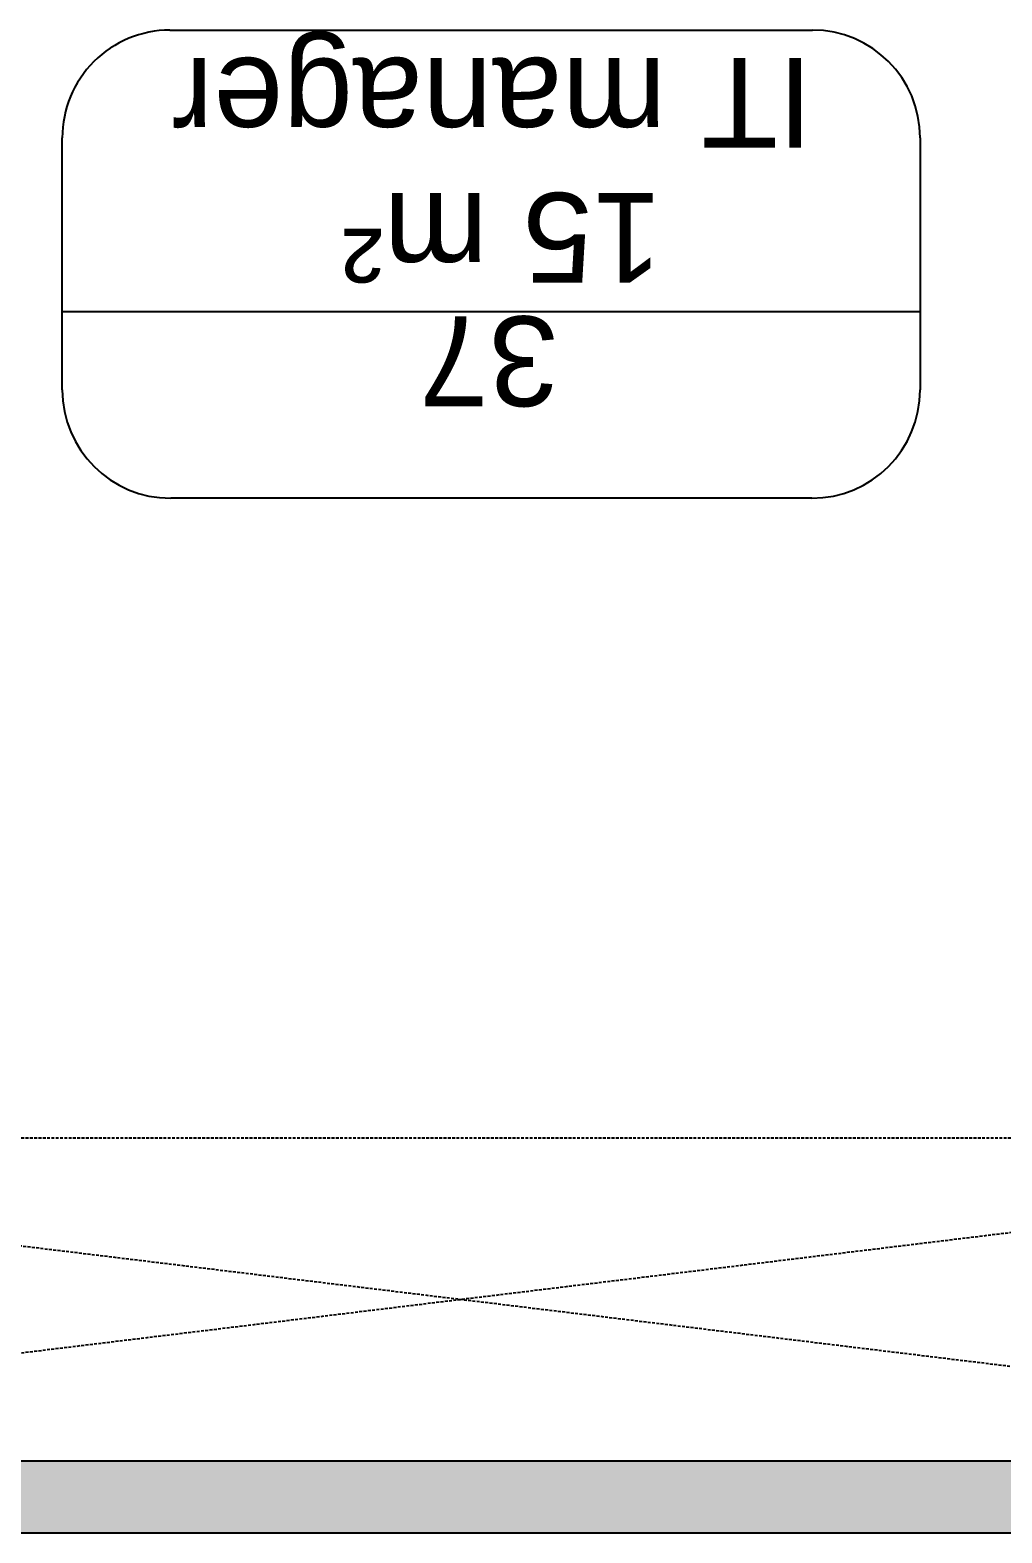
# Model space of a CAD drawing. Extents: x -5566 to 5867, y -120 to 4683.
# Drawn here: x -2230.2 to -2094.8, y 970.5 to 1179.7 of the extents above; entities that cross this region are included whole.
import ezdxf

# ---------------------------------------------------------------- set-up
doc = ezdxf.new("R2010")
doc.units = 0
doc.linetypes.add('HIDDEN_2', pattern=[0.6, 0.4, -0.2])
for name, color, linetype in [('A-AREA-IDEN', 2, 'CONTINUOUS'), ('A-FLOR-OVHD', 1, 'HIDDEN_2'), ('A-WALL-PATT', 111, 'CONTINUOUS'), ('I-WALL', 2, 'CONTINUOUS')]:
    doc.layers.add(name, color=color, linetype=linetype)
doc.styles.add('ARIAL', font='arial.ttf', dxfattribs={"height": 12.5})

# ---------------------------------------------------------------- blocks, each defined once
blk = doc.blocks.new('AR_TAG_ROOM_-_ROOM_NUMBER_')
at = {"layer": 'A-AREA-IDEN'}
for p, q in [((-0.8926, 0.5188), (0.8926, 0.5188)), ((-1.1946, 0), (-1.1946, 0.2169)), ((1.1946, 0.2169), (1.1946, 0)), ((-1.1946, -0.4845), (-1.1946, 0)), ((-1.1946, 0), (1.1946, 0)), ((1.1946, 0), (1.1946, -0.4845)), ((0.8947, -0.7844), (-0.8947, -0.7844))]:
    blk.add_line(p, q, dxfattribs=at)
for centre, radius, start, end in [((-0.8926, 0.2169), 0.3019, 90, 180), ((0.8926, 0.2169), 0.3019, 0, 90), ((-0.8947, -0.4845), 0.2999, 180, 270), ((0.8947, -0.4845), 0.2999, 270, 0)]:
    blk.add_arc(centre, radius, start, end, dxfattribs=at)

msp = doc.modelspace()

# ---------------------------------------------------------------- hatches: boundary and pattern name
at = {"layer": 'A-WALL-PATT'}
h = msp.add_hatch(color=256, dxfattribs=at)
h.paths.add_polyline_path([(-2565, 980.49), (-2565, 970.49), (-2545, 970.49), (-2545, 980.49)], flags=0)
h.paths.add_polyline_path([(-2445, 970.49), (-2012.5, 970.49), (-2012.5, 980.49), (-2445, 980.49)], flags=0)

# ---------------------------------------------------------------- linework, layer by layer
at = {"layer": 'A-FLOR-OVHD'}
for p, q in [((-2355, 1025.49), (-1985, 1025.49)), ((-1985, 1025.49), (-2355, 980.49)), ((-2355, 1025.49), (-1985, 980.49)), ((-1985, 980.49), (-2355, 980.49))]:
    msp.add_line(p, q, dxfattribs=at)
at = {"layer": 'I-WALL'}
for p, q in [((-2012.5, 980.49), (-2357.5, 980.49)), ((-2445, 970.49), (-2012.5, 970.49))]:
    msp.add_line(p, q, dxfattribs=at)

# ---------------------------------------------------------------- block references
at = {"layer": 'A-AREA-IDEN', "xscale": 49.99999999999998, "yscale": 49.99999999999998, "zscale": 49.99999999999998, "rotation": 180}
msp.add_blockref('AR_TAG_ROOM_-_ROOM_NUMBER_', (-2165.96, 1140.46), dxfattribs=at)

# ---------------------------------------------------------------- texts
at = {"layer": 'A-AREA-IDEN', "char_height": 12.5, "attachment_point": 1, "rotation": 180, "style": 'ARIAL'}
for s, insert, width in [('IT manager', (-2121.19, 1163.3), 108.6287), ('15 m²', (-2142.13, 1144.52), 54.5147), ('37', (-2156.59, 1127.33), 23.2489)]:
    msp.add_mtext(s, dxfattribs=dict(at, insert=insert, width=width))

doc.saveas('drawing.dxf')
